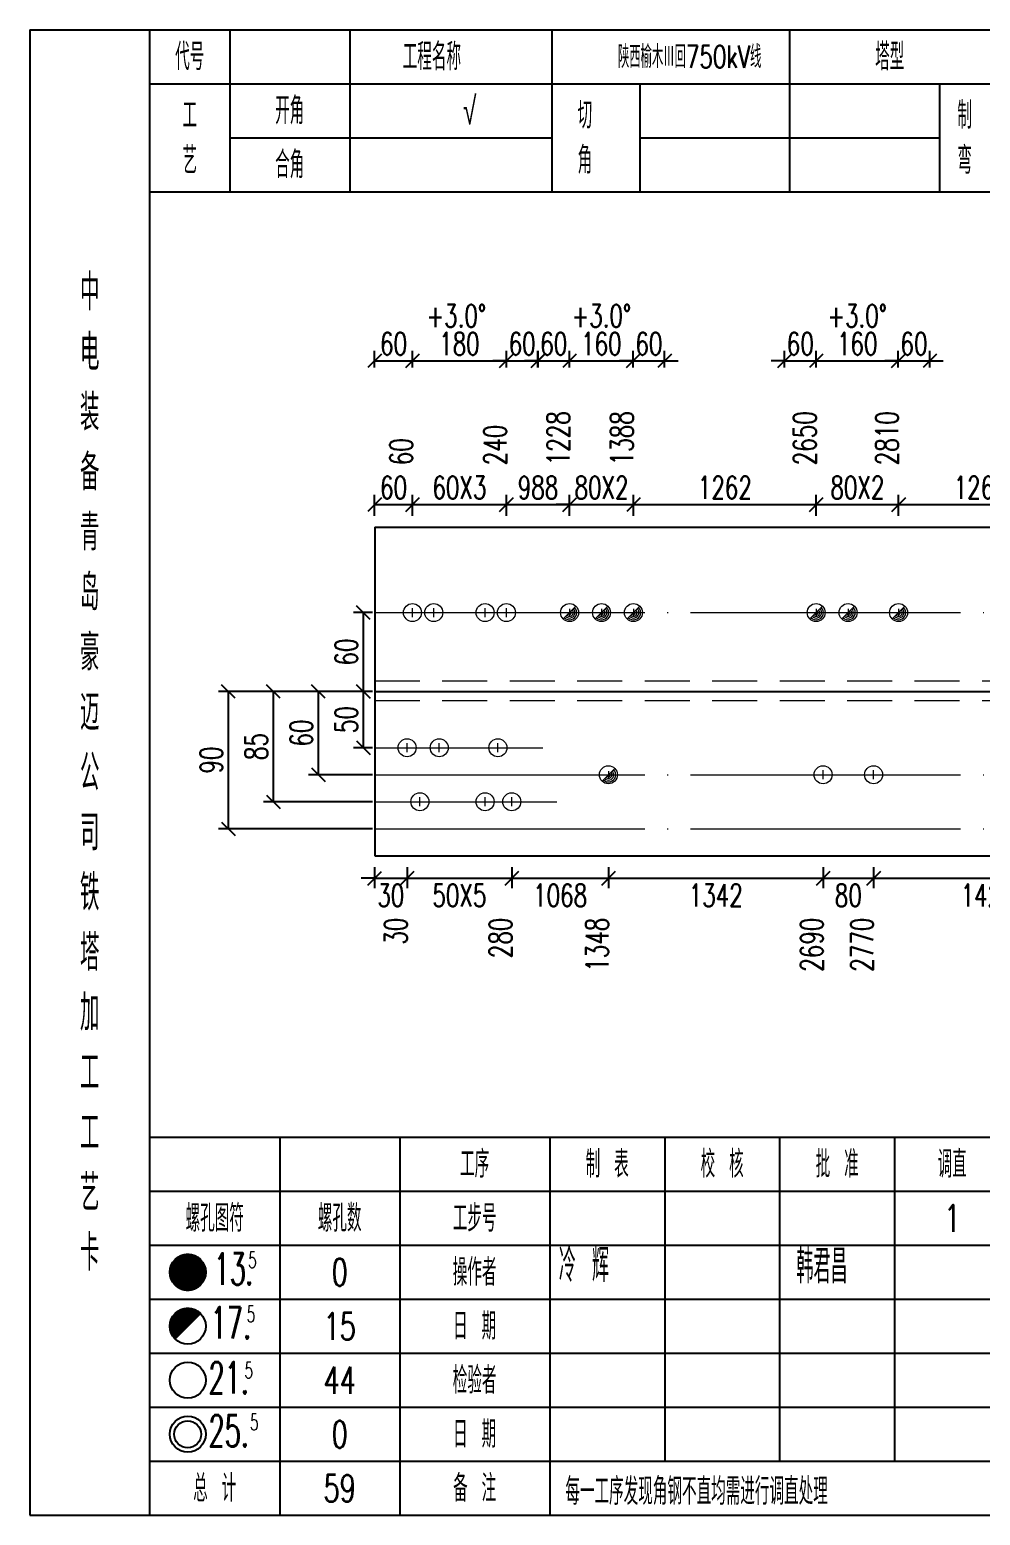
# Model space of a CAD drawing. Header units: millimetres. Extents: x 0 to 40475, y -464 to 165.
# Drawn here: x 0 to 105.6, y 0 to 165 of the extents above; entities that cross this region are included whole.
import ezdxf
from ezdxf.enums import TextEntityAlignment as Align

# ---------------------------------------------------------------- set-up
doc = ezdxf.new("R2010")
doc.units = ezdxf.units.MM
doc.header["$LTSCALE"] = 20
doc.header["$PDMODE"] = 1
doc.linetypes.add('DASHDOT2X', pattern=[1.75, 1.5, -0.125, 0, -0.125])
doc.linetypes.add('HIDDEN', pattern=[0.375, 0.25, -0.125])
for name, color, linetype, lineweight in [('1', 7, 'Continuous', 25), ('11', 3, 'Continuous', 13), ('2', 1, 'HIDDEN', 13), ('5', 1, 'Continuous', 13), ('7', 2, 'DASHDOT2X', 13)]:
    doc.layers.add(name, color=color, linetype=linetype, lineweight=lineweight)
doc.layers.add('OUTLINE', color=7, linetype='Continuous')
doc.styles.get("Standard").update_dxf_attribs({"font": 'simplex', "width": 0.7, "bigfont": 'gbhzfs.shx'})
doc.styles.add('SYMBOL_TXT', font='txt.shx', dxfattribs={"width": 0.6})
doc.styles.add('TITLE_TEXT', font='simplex.shx', dxfattribs={"width": 0.75, "height": 3, "bigfont": 'gbhzfs.shx'})
doc.styles.add('TITLE_TXT', font='simplex.shx', dxfattribs={"width": 0.75, "height": 2.5, "bigfont": 'gbhzfs.shx'})
doc.dimstyles.new('dimStyle4', dxfattribs={"dimtxt": 2.2, "dimasz": 1.5, "dimexe": 1.1, "dimexo": 0, "dimgap": 0.65, "dimtad": 2, "dimzin": 0, "dimdsep": 46, "dimtxsty": 'standard', "dimblk": 'OBLIQUE', "dimblk1": 'OBLIQUE', "dimblk2": 'OBLIQUE', "dimcen": 0.09, "dimadec": 0, "dimazin": 0, "dimtfac": 1, "dimtdec": 1, "dimtix": 1, "dimtmove": 2, "dimatfit": 3, "dimfxl": 0, "dimtolj": 1, "dimtzin": 0, "dimarcsym": 0})
doc.dimstyles.get("Standard").update_dxf_attribs({"dimtxt": 2.2, "dimasz": 1.5, "dimexe": 1.1, "dimexo": 0, "dimgap": 0.65, "dimtad": 1, "dimzin": 0, "dimdsep": 46, "dimtxsty": 'standard', "dimblk": 'OBLIQUE', "dimblk1": 'OBLIQUE', "dimblk2": 'OBLIQUE', "dimcen": 0.09, "dimadec": 0, "dimazin": 0, "dimtfac": 1, "dimtdec": 1, "dimtix": 1, "dimtmove": 2, "dimatfit": 3, "dimfxl": 0, "dimtolj": 1, "dimtzin": 0, "dimarcsym": 0})

# ---------------------------------------------------------------- blocks, each defined once
blk = doc.blocks.new('JgCard')
h = blk.add_hatch()
h.set_pattern_fill('LINE', color=256, scale=0.1, style=0)
h.set_pattern_definition([(0, (17.555556, 27), (0, 0.0125), [])])
edge = h.paths.add_edge_path()
edge.add_ellipse((17.56, 27), major_axis=(1.41, 1.41), ratio=1, start_angle=135, end_angle=315)
edge.add_ellipse((17.56, 27), major_axis=(1.41, 1.41), ratio=1, start_angle=315, end_angle=495)
h = blk.add_hatch()
h.set_pattern_fill('LINE', color=256, scale=0.1, style=0)
h.set_pattern_definition([(0, (17.555556, 21), (0, 0.0125), [])])
edge = h.paths.add_edge_path()
edge.add_ellipse((17.56, 21), major_axis=(1.41, 1.41), ratio=1, start_angle=0, end_angle=135)
edge.add_ellipse((17.56, 21), major_axis=(-1.41, 1.41), ratio=1, start_angle=45, end_angle=90)
edge.add_line((16.14, 19.59), (18.97, 22.41))
for p, q in [((0, 165), (250, 165)), ((0, 165), (0, 0)), ((13.33, 165), (13.33, 0)), ((22.22, 165), (22.22, 147)), ((35.56, 165), (35.56, 147)), ((58.02, 165), (58.02, 147)), ((84.44, 165), (84.44, 147)), ((13.33, 159), (250, 159)), ((67.78, 159), (67.78, 147)), ((101.11, 159), (101.11, 147)), ((22.22, 153), (58.02, 153)), ((67.78, 153), (101.11, 153)), ((13.33, 147), (250, 147)), ((13.33, 42), (250, 42)), ((27.78, 42), (27.78, 0)), ((41.11, 42), (41.11, 0)), ((57.78, 42), (57.78, 0)), ((70.56, 42), (70.56, 6)), ((83.33, 42), (83.33, 6)), ((96.11, 42), (96.11, 6)), ((13.33, 36), (250, 36)), ((13.33, 36), (250, 36)), ((13.33, 36), (13.33, 0)), ((13.33, 36), (250, 36)), ((13.33, 30), (250, 30)), ((13.33, 24), (250, 24)), ((13.33, 18), (250, 18)), ((13.33, 12), (250, 12)), ((13.33, 6), (250, 6)), ((0, 0), (250, 0)), ((13.33, 0), (250, 0))]:
    blk.add_line(p, q)
for centre, radius in [((17.56, 27), 2), ((17.56, 21), 2), ((17.56, 15), 2), ((17.56, 9), 2), ((17.56, 9), 1.5)]:
    blk.add_circle(centre, radius)
for s, height, style, width, p in [('13', 3.5, 'SYMBOL_TXT', 0.6, (20.44, 25.61)), ('5', 1.8, 'SYMBOL_TXT', 0.6, (24.29, 27.46)), ('.', 3.5, 'SYMBOL_TXT', 0.6, (23.94, 25.61)), ('17.', 3.5, 'SYMBOL_TXT', 0.6, (20.11, 19.63)), ('5', 1.8, 'SYMBOL_TXT', 0.6, (24.12, 21.45)), ('21.', 3.5, 'SYMBOL_TXT', 0.6, (19.87, 13.51)), ('5', 1.8, 'SYMBOL_TXT', 0.6, (23.88, 15.21)), ('25.', 3.5, 'SYMBOL_TXT', 0.6, (19.87, 7.63)), ('5', 1.8, 'SYMBOL_TXT', 0.6, (24.48, 9.45)), ('每一工序发现角钢不直均需进行调直处理', 3, 'TITLE_TEXT', 0.75, (59.52, 1.16))]:
    blk.add_text(s, height=height, dxfattribs=dict(style=style, width=width)).set_placement(p)
at = {"attachment_point": 5, "style": 'TITLE_TEXT'}
for s, insert, char_height, width in [('代号', (17.78, 162), 3, 8.8889), ('工程名称', (44.69, 162), 3, 26.6667), ('塔型', (95.56, 162), 3, 22.2222), ('工\\P艺', (17.78, 153), 3, 8.8889), ('开角', (28.89, 156), 3, 13.3333), ('切\\P角', (61.69, 153), 3, 5.5556), ('制\\P弯', (103.89, 153), 3, 5.5556), ('中   \\P电    \\P装    ^J备\\P青\\P岛\\P豪\\P迈\\P公\\P司\\P铁\\P塔\\P加\\P工\\P工\\P艺\\P卡', (6.67, 82.5), 4, 13.3333), ('工序', (49.44, 39), 3, 16.6667), ('制 表', (64.17, 39), 3, 12.7778), ('调直', (102.5, 39), 3, 12.7778), ('工步号', (49.44, 33), 3, 16.6667), ('1', (102.5, 33), 3, 12.7778), ('操作者', (49.44, 27), 3, 16.6667), ('日 期', (49.44, 21), 3, 16.6667), ('检验者', (49.44, 15), 3, 16.6667), ('日 期', (49.44, 9), 3, 16.6667), ('总 计', (20.56, 3), 3, 14.4444), ('备 注', (49.44, 3), 3, 16.6667)]:
    blk.add_mtext(s, dxfattribs=dict(at, insert=insert, char_height=char_height, width=width))
at = {"layer": 'OUTLINE', "char_height": 3, "attachment_point": 5, "style": 'TITLE_TXT'}
for s, insert, width in [('合角', (28.89, 150), 13.3333), ('校 核', (76.94, 39), 10.5556), ('批 准', (89.72, 39), 13.3334), ('螺孔图符', (20.56, 33), 14.4444), ('螺孔数', (34.44, 33), 13.3333)]:
    blk.add_mtext(s, dxfattribs=dict(at, insert=insert, width=width))
at = {"layer": 'OUTLINE', "char_height": 3.75, "attachment_point": 1}
for s, insert, width in [('冷 辉', (58.79, 29.66), 12.7778), ('韩君昌', (85.2, 29.52), 19.1667)]:
    blk.add_mtext(s, dxfattribs=dict(at, insert=insert, width=width))
blk = doc.blocks.new('M20')
for p, q in [((-0.5, 0), (0.5, 0)), ((0, -0.5), (0, 0.5))]:
    blk.add_line(p, q)
blk.add_circle((0, 0), 1)
blk = doc.blocks.new('M16')
for p, q in [((-0.71, -0.71), (0.71, 0.71)), ((-0.4, 0), (0.4, 0)), ((0, 0.4), (0, -0.4))]:
    blk.add_line(p, q)
blk.add_circle((0, 0), 1)
for radius in [0.8, 0.6, 0.4, 0.2]:
    blk.add_arc((0, 0), radius, 225, 45)
blk = doc.blocks.new('_Oblique')
at = {"color": 0, "linetype": 'ByBlock', "lineweight": -2}
blk.add_line((-0.5, -0.5), (0.5, 0.5), dxfattribs=at)
blk = doc.blocks.new('*D5')
at = {"layer": '11', "color": 0, "lineweight": -2}
for p, q in [((38.33, 72), (38.33, 69.65)), ((41.93, 72), (41.93, 69.65)), ((38.33, 70.75), (36.83, 70.75)), ((38.33, 70.75), (41.93, 70.75)), ((41.93, 70.75), (43.43, 70.75))]:
    blk.add_line(p, q, dxfattribs=at)
at = {"layer": 'Defpoints', "color": 0}
for p in [(38.33, 72), (41.93, 72), (41.93, 70.75)]:
    blk.add_point(p, dxfattribs=at)
at = {"layer": '11', "color": 0, "lineweight": -2, "xscale": 1.5, "yscale": 1.5, "zscale": 1.5}
blk.add_blockref('_Oblique', (38.33, 70.75), dxfattribs=at)
at = {"layer": '11', "color": 0, "lineweight": -2, "xscale": 1.5, "yscale": 1.5, "zscale": 1.5, "rotation": 180}
blk.add_blockref('_Oblique', (41.93, 70.75), dxfattribs=at)
at = {"layer": '11', "color": 0, "insert": (40.13, 68.85), "char_height": 2.5, "attachment_point": 5}
blk.add_mtext('\\A1;30', dxfattribs=at)
blk = doc.blocks.new('*D6')
at = {"layer": '11', "color": 0, "lineweight": -2}
for p, q in [((41.93, 72), (41.93, 69.65)), ((53.57, 72), (53.57, 69.65)), ((41.93, 70.75), (53.57, 70.75))]:
    blk.add_line(p, q, dxfattribs=at)
at = {"layer": 'Defpoints', "color": 0}
for p in [(41.93, 72), (53.57, 72), (53.57, 70.75)]:
    blk.add_point(p, dxfattribs=at)
at = {"layer": '11', "color": 0, "lineweight": -2, "xscale": 1.5, "yscale": 1.5, "zscale": 1.5, "rotation": 180}
blk.add_blockref('_Oblique', (41.93, 70.75), dxfattribs=at)
at = {"layer": '11', "color": 0, "lineweight": -2, "xscale": 1.5, "yscale": 1.5, "zscale": 1.5}
blk.add_blockref('_Oblique', (53.57, 70.75), dxfattribs=at)
at = {"layer": '11', "color": 0, "insert": (47.75, 68.85), "char_height": 2.5, "attachment_point": 5}
blk.add_mtext('\\A1;50X5', dxfattribs=at)
blk = doc.blocks.new('*D7')
at = {"layer": '11', "color": 0, "lineweight": -2}
for p, q in [((53.57, 72), (53.57, 69.65)), ((64.31, 72), (64.31, 69.65)), ((53.57, 70.75), (64.31, 70.75))]:
    blk.add_line(p, q, dxfattribs=at)
at = {"layer": 'Defpoints', "color": 0}
for p in [(53.57, 72), (64.31, 72), (64.31, 70.75)]:
    blk.add_point(p, dxfattribs=at)
at = {"layer": '11', "color": 0, "lineweight": -2, "xscale": 1.5, "yscale": 1.5, "zscale": 1.5, "rotation": 180}
blk.add_blockref('_Oblique', (53.57, 70.75), dxfattribs=at)
at = {"layer": '11', "color": 0, "lineweight": -2, "xscale": 1.5, "yscale": 1.5, "zscale": 1.5}
blk.add_blockref('_Oblique', (64.31, 70.75), dxfattribs=at)
at = {"layer": '11', "color": 0, "insert": (58.94, 68.85), "char_height": 2.5, "attachment_point": 5}
blk.add_mtext('\\A1;1068', dxfattribs=at)
blk = doc.blocks.new('*D8')
at = {"layer": '11', "color": 0, "lineweight": -2}
for p, q in [((64.31, 72), (64.31, 69.65)), ((88.16, 72), (88.16, 69.65)), ((64.31, 70.75), (88.16, 70.75))]:
    blk.add_line(p, q, dxfattribs=at)
at = {"layer": 'Defpoints', "color": 0}
for p in [(64.31, 72), (88.16, 72), (88.16, 70.75)]:
    blk.add_point(p, dxfattribs=at)
at = {"layer": '11', "color": 0, "lineweight": -2, "xscale": 1.5, "yscale": 1.5, "zscale": 1.5, "rotation": 180}
blk.add_blockref('_Oblique', (64.31, 70.75), dxfattribs=at)
at = {"layer": '11', "color": 0, "lineweight": -2, "xscale": 1.5, "yscale": 1.5, "zscale": 1.5}
blk.add_blockref('_Oblique', (88.16, 70.75), dxfattribs=at)
at = {"layer": '11', "color": 0, "insert": (76.23, 68.85), "char_height": 2.5, "attachment_point": 5}
blk.add_mtext('\\A1;1342', dxfattribs=at)
blk = doc.blocks.new('*D9')
at = {"layer": '11', "color": 0, "lineweight": -2}
for p, q in [((88.16, 72), (88.16, 69.65)), ((93.77, 72), (93.77, 69.65)), ((88.16, 70.75), (93.77, 70.75))]:
    blk.add_line(p, q, dxfattribs=at)
at = {"layer": 'Defpoints', "color": 0}
for p in [(88.16, 72), (93.77, 72), (93.77, 70.75)]:
    blk.add_point(p, dxfattribs=at)
at = {"layer": '11', "color": 0, "lineweight": -2, "xscale": 1.5, "yscale": 1.5, "zscale": 1.5, "rotation": 180}
blk.add_blockref('_Oblique', (88.16, 70.75), dxfattribs=at)
at = {"layer": '11', "color": 0, "lineweight": -2, "xscale": 1.5, "yscale": 1.5, "zscale": 1.5}
blk.add_blockref('_Oblique', (93.77, 70.75), dxfattribs=at)
at = {"layer": '11', "color": 0, "insert": (90.96, 68.85), "char_height": 2.5, "attachment_point": 5}
blk.add_mtext('\\A1;80', dxfattribs=at)
blk = doc.blocks.new('*D10')
at = {"layer": '11', "color": 0, "lineweight": -2}
for p, q in [((93.77, 72), (93.77, 69.65)), ((119.11, 72), (119.11, 69.65)), ((93.77, 70.75), (119.11, 70.75))]:
    blk.add_line(p, q, dxfattribs=at)
at = {"layer": 'Defpoints', "color": 0}
for p in [(93.77, 72), (119.11, 72), (119.11, 70.75)]:
    blk.add_point(p, dxfattribs=at)
at = {"layer": '11', "color": 0, "lineweight": -2, "xscale": 1.5, "yscale": 1.5, "zscale": 1.5, "rotation": 180}
blk.add_blockref('_Oblique', (93.77, 70.75), dxfattribs=at)
at = {"layer": '11', "color": 0, "lineweight": -2, "xscale": 1.5, "yscale": 1.5, "zscale": 1.5}
blk.add_blockref('_Oblique', (119.11, 70.75), dxfattribs=at)
at = {"layer": '11', "color": 0, "insert": (106.44, 68.85), "char_height": 2.5, "attachment_point": 5}
blk.add_mtext('\\A1;1422', dxfattribs=at)
blk = doc.blocks.new('*D21')
at = {"layer": '11', "color": 0, "lineweight": -2}
for p, q in [((38.33, 111), (38.33, 113.35)), ((38.33, 112.25), (42.53, 112.25)), ((42.53, 111), (42.53, 113.35))]:
    blk.add_line(p, q, dxfattribs=at)
at = {"layer": 'Defpoints', "color": 0}
for p in [(42.53, 112.25), (38.33, 111), (42.53, 111)]:
    blk.add_point(p, dxfattribs=at)
at = {"layer": '11', "color": 0, "lineweight": -2, "xscale": 1.5, "yscale": 1.5, "zscale": 1.5, "rotation": 180}
blk.add_blockref('_Oblique', (38.33, 112.25), dxfattribs=at)
at = {"layer": '11', "color": 0, "lineweight": -2, "xscale": 1.5, "yscale": 1.5, "zscale": 1.5}
blk.add_blockref('_Oblique', (42.53, 112.25), dxfattribs=at)
at = {"layer": '11', "color": 0, "insert": (40.43, 114.15), "char_height": 2.5, "attachment_point": 5}
blk.add_mtext('\\A1;60', dxfattribs=at)
blk = doc.blocks.new('*D22')
at = {"layer": '11', "color": 0, "lineweight": -2}
for p, q in [((42.53, 111), (42.53, 113.35)), ((42.53, 112.25), (52.97, 112.25)), ((52.97, 111), (52.97, 113.35))]:
    blk.add_line(p, q, dxfattribs=at)
at = {"layer": 'Defpoints', "color": 0}
for p in [(52.97, 112.25), (42.53, 111), (52.97, 111)]:
    blk.add_point(p, dxfattribs=at)
at = {"layer": '11', "color": 0, "lineweight": -2, "xscale": 1.5, "yscale": 1.5, "zscale": 1.5, "rotation": 180}
blk.add_blockref('_Oblique', (42.53, 112.25), dxfattribs=at)
at = {"layer": '11', "color": 0, "lineweight": -2, "xscale": 1.5, "yscale": 1.5, "zscale": 1.5}
blk.add_blockref('_Oblique', (52.97, 112.25), dxfattribs=at)
at = {"layer": '11', "color": 0, "insert": (47.75, 114.15), "char_height": 2.5, "attachment_point": 5}
blk.add_mtext('\\A1;60X3', dxfattribs=at)
blk = doc.blocks.new('*D23')
at = {"layer": '11', "color": 0, "lineweight": -2}
for p, q in [((52.97, 111), (52.97, 113.35)), ((52.97, 112.25), (59.99, 112.25)), ((59.99, 111), (59.99, 113.35))]:
    blk.add_line(p, q, dxfattribs=at)
at = {"layer": 'Defpoints', "color": 0}
for p in [(59.99, 112.25), (52.97, 111), (59.99, 111)]:
    blk.add_point(p, dxfattribs=at)
at = {"layer": '11', "color": 0, "lineweight": -2, "xscale": 1.5, "yscale": 1.5, "zscale": 1.5, "rotation": 180}
blk.add_blockref('_Oblique', (52.97, 112.25), dxfattribs=at)
at = {"layer": '11', "color": 0, "lineweight": -2, "xscale": 1.5, "yscale": 1.5, "zscale": 1.5}
blk.add_blockref('_Oblique', (59.99, 112.25), dxfattribs=at)
at = {"layer": '11', "color": 0, "insert": (56.48, 114.15), "char_height": 2.5, "attachment_point": 5}
blk.add_mtext('\\A1;988', dxfattribs=at)
blk = doc.blocks.new('*D24')
at = {"layer": '11', "color": 0, "lineweight": -2}
for p, q in [((59.99, 112.25), (58.49, 112.25)), ((59.99, 111), (59.99, 113.35)), ((59.99, 112.25), (67.09, 112.25)), ((67.09, 111), (67.09, 113.35)), ((67.09, 112.25), (68.59, 112.25))]:
    blk.add_line(p, q, dxfattribs=at)
at = {"layer": 'Defpoints', "color": 0}
for p in [(67.09, 112.25), (59.99, 111), (67.09, 111)]:
    blk.add_point(p, dxfattribs=at)
at = {"layer": '11', "color": 0, "lineweight": -2, "xscale": 1.5, "yscale": 1.5, "zscale": 1.5}
blk.add_blockref('_Oblique', (59.99, 112.25), dxfattribs=at)
at = {"layer": '11', "color": 0, "lineweight": -2, "xscale": 1.5, "yscale": 1.5, "zscale": 1.5, "rotation": 180}
blk.add_blockref('_Oblique', (67.09, 112.25), dxfattribs=at)
at = {"layer": '11', "color": 0, "insert": (63.54, 114.15), "char_height": 2.5, "attachment_point": 5}
blk.add_mtext('\\A1;80X2', dxfattribs=at)
blk = doc.blocks.new('*D25')
at = {"layer": '11', "color": 0, "lineweight": -2}
for p, q in [((67.09, 111), (67.09, 113.35)), ((67.09, 112.25), (87.39, 112.25)), ((87.39, 111), (87.39, 113.35))]:
    blk.add_line(p, q, dxfattribs=at)
at = {"layer": 'Defpoints', "color": 0}
for p in [(87.39, 112.25), (67.09, 111), (87.39, 111)]:
    blk.add_point(p, dxfattribs=at)
at = {"layer": '11', "color": 0, "lineweight": -2, "xscale": 1.5, "yscale": 1.5, "zscale": 1.5, "rotation": 180}
blk.add_blockref('_Oblique', (67.09, 112.25), dxfattribs=at)
at = {"layer": '11', "color": 0, "lineweight": -2, "xscale": 1.5, "yscale": 1.5, "zscale": 1.5}
blk.add_blockref('_Oblique', (87.39, 112.25), dxfattribs=at)
at = {"layer": '11', "color": 0, "insert": (77.24, 114.15), "char_height": 2.5, "attachment_point": 5}
blk.add_mtext('\\A1;1262', dxfattribs=at)
blk = doc.blocks.new('*D26')
at = {"layer": '11', "color": 0, "lineweight": -2}
for p, q in [((87.39, 111), (87.39, 113.35)), ((87.39, 112.25), (96.55, 112.25)), ((96.55, 111), (96.55, 113.35))]:
    blk.add_line(p, q, dxfattribs=at)
at = {"layer": 'Defpoints', "color": 0}
for p in [(96.55, 112.25), (87.39, 111), (96.55, 111)]:
    blk.add_point(p, dxfattribs=at)
at = {"layer": '11', "color": 0, "lineweight": -2, "xscale": 1.5, "yscale": 1.5, "zscale": 1.5, "rotation": 180}
blk.add_blockref('_Oblique', (87.39, 112.25), dxfattribs=at)
at = {"layer": '11', "color": 0, "lineweight": -2, "xscale": 1.5, "yscale": 1.5, "zscale": 1.5}
blk.add_blockref('_Oblique', (96.55, 112.25), dxfattribs=at)
at = {"layer": '11', "color": 0, "insert": (91.97, 114.15), "char_height": 2.5, "attachment_point": 5}
blk.add_mtext('\\A1;80X2', dxfattribs=at)
blk = doc.blocks.new('*D27')
at = {"layer": '11', "color": 0, "lineweight": -2}
for p, q in [((96.55, 111), (96.55, 113.35)), ((96.55, 112.25), (114.79, 112.25)), ((114.79, 111), (114.79, 113.35))]:
    blk.add_line(p, q, dxfattribs=at)
at = {"layer": 'Defpoints', "color": 0}
for p in [(114.79, 112.25), (96.55, 111), (114.79, 111)]:
    blk.add_point(p, dxfattribs=at)
at = {"layer": '11', "color": 0, "lineweight": -2, "xscale": 1.5, "yscale": 1.5, "zscale": 1.5, "rotation": 180}
blk.add_blockref('_Oblique', (96.55, 112.25), dxfattribs=at)
at = {"layer": '11', "color": 0, "lineweight": -2, "xscale": 1.5, "yscale": 1.5, "zscale": 1.5}
blk.add_blockref('_Oblique', (114.79, 112.25), dxfattribs=at)
at = {"layer": '11', "color": 0, "insert": (105.67, 114.15), "char_height": 2.5, "attachment_point": 5}
blk.add_mtext('\\A1;1262', dxfattribs=at)
blk = doc.blocks.new('*D41')
at = {"layer": '1', "color": 0, "lineweight": -2}
for p, q in [((38.08, 91.5), (35.98, 91.5)), ((37.08, 85.25), (37.08, 91.5)), ((38.08, 85.25), (35.98, 85.25))]:
    blk.add_line(p, q, dxfattribs=at)
at = {"layer": 'Defpoints', "color": 0}
for p in [(37.08, 91.5), (38.08, 91.5), (38.08, 85.25)]:
    blk.add_point(p, dxfattribs=at)
at = {"layer": '1', "color": 0, "lineweight": -2, "xscale": 1.5, "yscale": 1.5, "zscale": 1.5}
for p, rotation in [((37.08, 91.5), 90), ((37.08, 85.25), 270)]:
    blk.add_blockref('_Oblique', p, dxfattribs=dict(at, rotation=rotation))
at = {"layer": '1', "color": 0, "insert": (35.18, 88.38), "char_height": 2.5, "attachment_point": 5, "rotation": 90}
blk.add_mtext('\\A1;50', dxfattribs=at)
blk = doc.blocks.new('*D42')
at = {"layer": '1', "color": 0, "lineweight": -2}
for p, q in [((38.08, 91.5), (30.98, 91.5)), ((32.08, 82.25), (32.08, 91.5)), ((38.08, 82.25), (30.98, 82.25))]:
    blk.add_line(p, q, dxfattribs=at)
at = {"layer": 'Defpoints', "color": 0}
for p in [(32.08, 91.5), (38.08, 91.5), (38.08, 82.25)]:
    blk.add_point(p, dxfattribs=at)
at = {"layer": '1', "color": 0, "lineweight": -2, "xscale": 1.5, "yscale": 1.5, "zscale": 1.5}
for p, rotation in [((32.08, 91.5), 90), ((32.08, 82.25), 270)]:
    blk.add_blockref('_Oblique', p, dxfattribs=dict(at, rotation=rotation))
at = {"layer": '1', "color": 0, "insert": (30.18, 86.88), "char_height": 2.5, "attachment_point": 5, "rotation": 90}
blk.add_mtext('\\A1;60', dxfattribs=at)
blk = doc.blocks.new('*D43')
at = {"layer": '1', "color": 0, "lineweight": -2}
for p, q in [((38.08, 91.5), (25.98, 91.5)), ((27.08, 79.25), (27.08, 91.5)), ((38.08, 79.25), (25.98, 79.25))]:
    blk.add_line(p, q, dxfattribs=at)
at = {"layer": 'Defpoints', "color": 0}
for p in [(27.08, 91.5), (38.08, 91.5), (38.08, 79.25)]:
    blk.add_point(p, dxfattribs=at)
at = {"layer": '1', "color": 0, "lineweight": -2, "xscale": 1.5, "yscale": 1.5, "zscale": 1.5}
for p, rotation in [((27.08, 91.5), 90), ((27.08, 79.25), 270)]:
    blk.add_blockref('_Oblique', p, dxfattribs=dict(at, rotation=rotation))
at = {"layer": '1', "color": 0, "insert": (25.18, 85.38), "char_height": 2.5, "attachment_point": 5, "rotation": 90}
blk.add_mtext('\\A1;85', dxfattribs=at)
blk = doc.blocks.new('*D44')
at = {"layer": '1', "color": 0, "lineweight": -2}
for p, q in [((38.08, 91.5), (20.98, 91.5)), ((22.08, 76.25), (22.08, 91.5)), ((38.08, 76.25), (20.98, 76.25))]:
    blk.add_line(p, q, dxfattribs=at)
at = {"layer": 'Defpoints', "color": 0}
for p in [(22.08, 91.5), (38.08, 91.5), (38.08, 76.25)]:
    blk.add_point(p, dxfattribs=at)
at = {"layer": '1', "color": 0, "lineweight": -2, "xscale": 1.5, "yscale": 1.5, "zscale": 1.5}
for p, rotation in [((22.08, 91.5), 90), ((22.08, 76.25), 270)]:
    blk.add_blockref('_Oblique', p, dxfattribs=dict(at, rotation=rotation))
at = {"layer": '1', "color": 0, "insert": (20.18, 83.88), "char_height": 2.5, "attachment_point": 5, "rotation": 90}
blk.add_mtext('\\A1;90', dxfattribs=at)
blk = doc.blocks.new('*D45')
at = {"layer": '1', "color": 0, "lineweight": -2}
for p, q in [((38.08, 100.26), (35.98, 100.26)), ((37.08, 91.5), (37.08, 100.26)), ((38.08, 91.5), (35.98, 91.5))]:
    blk.add_line(p, q, dxfattribs=at)
at = {"layer": 'Defpoints', "color": 0}
for p in [(37.08, 100.26), (38.08, 100.26), (38.08, 91.5)]:
    blk.add_point(p, dxfattribs=at)
at = {"layer": '1', "color": 0, "lineweight": -2, "xscale": 1.5, "yscale": 1.5, "zscale": 1.5}
for p, rotation in [((37.08, 100.26), 90), ((37.08, 91.5), 270)]:
    blk.add_blockref('_Oblique', p, dxfattribs=dict(at, rotation=rotation))
at = {"layer": '1', "color": 0, "insert": (35.18, 95.88), "char_height": 2.5, "attachment_point": 5, "rotation": 90}
blk.add_mtext('\\A1;60', dxfattribs=at)
blk = doc.blocks.new('*D46')
at = {"layer": '1', "color": 0, "lineweight": -2}
for p, q in [((38.33, 127.47), (38.33, 129.32)), ((42.53, 127.47), (42.53, 129.32)), ((38.33, 128.22), (42.53, 128.22))]:
    blk.add_line(p, q, dxfattribs=at)
at = {"layer": 'Defpoints', "color": 0}
for p in [(38.33, 127.47), (42.53, 128.22), (42.53, 127.47)]:
    blk.add_point(p, dxfattribs=at)
at = {"layer": '1', "color": 0, "lineweight": -2, "xscale": 1.5, "yscale": 1.5, "zscale": 1.5, "rotation": 180}
blk.add_blockref('_Oblique', (38.33, 128.22), dxfattribs=at)
at = {"layer": '1', "color": 0, "lineweight": -2, "xscale": 1.5, "yscale": 1.5, "zscale": 1.5}
blk.add_blockref('_Oblique', (42.53, 128.22), dxfattribs=at)
at = {"layer": '1', "color": 0, "insert": (40.43, 130.12), "char_height": 2.5, "attachment_point": 5}
blk.add_mtext('\\A1;60', dxfattribs=at)
blk = doc.blocks.new('*D47')
at = {"layer": '1', "color": 0, "lineweight": -2}
for p, q in [((42.53, 127.47), (42.53, 129.32)), ((52.97, 127.47), (52.97, 129.32)), ((42.53, 128.22), (52.97, 128.22))]:
    blk.add_line(p, q, dxfattribs=at)
at = {"layer": 'Defpoints', "color": 0}
for p in [(42.53, 127.47), (52.97, 128.22), (52.97, 127.47)]:
    blk.add_point(p, dxfattribs=at)
at = {"layer": '1', "color": 0, "lineweight": -2, "xscale": 1.5, "yscale": 1.5, "zscale": 1.5, "rotation": 180}
blk.add_blockref('_Oblique', (42.53, 128.22), dxfattribs=at)
at = {"layer": '1', "color": 0, "lineweight": -2, "xscale": 1.5, "yscale": 1.5, "zscale": 1.5}
blk.add_blockref('_Oblique', (52.97, 128.22), dxfattribs=at)
at = {"layer": '1', "color": 0, "insert": (47.75, 130.12), "char_height": 2.5, "attachment_point": 5}
blk.add_mtext('\\A1;180', dxfattribs=at)
blk = doc.blocks.new('*D48')
at = {"layer": '1', "color": 0, "lineweight": -2}
for p, q in [((52.97, 127.47), (52.97, 129.32)), ((56.47, 127.47), (56.47, 129.32)), ((52.97, 128.22), (51.47, 128.22)), ((52.97, 128.22), (56.47, 128.22)), ((56.47, 128.22), (57.97, 128.22))]:
    blk.add_line(p, q, dxfattribs=at)
at = {"layer": 'Defpoints', "color": 0}
for p in [(52.97, 127.47), (56.47, 128.22), (56.47, 127.47)]:
    blk.add_point(p, dxfattribs=at)
at = {"layer": '1', "color": 0, "lineweight": -2, "xscale": 1.5, "yscale": 1.5, "zscale": 1.5}
blk.add_blockref('_Oblique', (52.97, 128.22), dxfattribs=at)
at = {"layer": '1', "color": 0, "lineweight": -2, "xscale": 1.5, "yscale": 1.5, "zscale": 1.5, "rotation": 180}
blk.add_blockref('_Oblique', (56.47, 128.22), dxfattribs=at)
at = {"layer": '1', "color": 0, "insert": (54.72, 130.12), "char_height": 2.5, "attachment_point": 5}
blk.add_mtext('\\A1;60', dxfattribs=at)
blk = doc.blocks.new('*D49')
at = {"layer": '1', "color": 0, "lineweight": -2}
for p, q in [((56.48, 127.47), (56.48, 129.32)), ((59.98, 127.47), (59.98, 129.32)), ((56.48, 128.22), (54.98, 128.22)), ((56.48, 128.22), (59.98, 128.22)), ((59.98, 128.22), (61.48, 128.22))]:
    blk.add_line(p, q, dxfattribs=at)
at = {"layer": 'Defpoints', "color": 0}
for p in [(56.48, 127.47), (59.98, 128.22), (59.98, 127.47)]:
    blk.add_point(p, dxfattribs=at)
at = {"layer": '1', "color": 0, "lineweight": -2, "xscale": 1.5, "yscale": 1.5, "zscale": 1.5}
blk.add_blockref('_Oblique', (56.48, 128.22), dxfattribs=at)
at = {"layer": '1', "color": 0, "lineweight": -2, "xscale": 1.5, "yscale": 1.5, "zscale": 1.5, "rotation": 180}
blk.add_blockref('_Oblique', (59.98, 128.22), dxfattribs=at)
at = {"layer": '1', "color": 0, "insert": (58.23, 130.12), "char_height": 2.5, "attachment_point": 5}
blk.add_mtext('\\A1;60', dxfattribs=at)
blk = doc.blocks.new('*D50')
at = {"layer": '1', "color": 0, "lineweight": -2}
for p, q in [((59.98, 127.47), (59.98, 129.32)), ((67.05, 127.47), (67.05, 129.32)), ((59.98, 128.22), (67.05, 128.22))]:
    blk.add_line(p, q, dxfattribs=at)
at = {"layer": 'Defpoints', "color": 0}
for p in [(59.98, 127.47), (67.05, 128.22), (67.05, 127.47)]:
    blk.add_point(p, dxfattribs=at)
at = {"layer": '1', "color": 0, "lineweight": -2, "xscale": 1.5, "yscale": 1.5, "zscale": 1.5, "rotation": 180}
blk.add_blockref('_Oblique', (59.98, 128.22), dxfattribs=at)
at = {"layer": '1', "color": 0, "lineweight": -2, "xscale": 1.5, "yscale": 1.5, "zscale": 1.5}
blk.add_blockref('_Oblique', (67.05, 128.22), dxfattribs=at)
at = {"layer": '1', "color": 0, "insert": (63.52, 130.12), "char_height": 2.5, "attachment_point": 5}
blk.add_mtext('\\A1;160', dxfattribs=at)
blk = doc.blocks.new('*D51')
at = {"layer": '1', "color": 0, "lineweight": -2}
for p, q in [((67.05, 127.47), (67.05, 129.32)), ((70.55, 127.47), (70.55, 129.32)), ((67.05, 128.22), (65.55, 128.22)), ((67.05, 128.22), (70.55, 128.22)), ((70.55, 128.22), (72.05, 128.22))]:
    blk.add_line(p, q, dxfattribs=at)
at = {"layer": 'Defpoints', "color": 0}
for p in [(67.05, 127.47), (70.55, 128.22), (70.55, 127.47)]:
    blk.add_point(p, dxfattribs=at)
at = {"layer": '1', "color": 0, "lineweight": -2, "xscale": 1.5, "yscale": 1.5, "zscale": 1.5}
blk.add_blockref('_Oblique', (67.05, 128.22), dxfattribs=at)
at = {"layer": '1', "color": 0, "lineweight": -2, "xscale": 1.5, "yscale": 1.5, "zscale": 1.5, "rotation": 180}
blk.add_blockref('_Oblique', (70.55, 128.22), dxfattribs=at)
at = {"layer": '1', "color": 0, "insert": (68.8, 130.12), "char_height": 2.5, "attachment_point": 5}
blk.add_mtext('\\A1;60', dxfattribs=at)
blk = doc.blocks.new('*D52')
at = {"layer": '1', "color": 0, "lineweight": -2}
for p, q in [((83.88, 127.47), (83.88, 129.32)), ((87.38, 127.47), (87.38, 129.32)), ((83.88, 128.22), (82.38, 128.22)), ((83.88, 128.22), (87.38, 128.22)), ((87.38, 128.22), (88.88, 128.22))]:
    blk.add_line(p, q, dxfattribs=at)
at = {"layer": 'Defpoints', "color": 0}
for p in [(83.88, 127.47), (87.38, 128.22), (87.38, 127.47)]:
    blk.add_point(p, dxfattribs=at)
at = {"layer": '1', "color": 0, "lineweight": -2, "xscale": 1.5, "yscale": 1.5, "zscale": 1.5}
blk.add_blockref('_Oblique', (83.88, 128.22), dxfattribs=at)
at = {"layer": '1', "color": 0, "lineweight": -2, "xscale": 1.5, "yscale": 1.5, "zscale": 1.5, "rotation": 180}
blk.add_blockref('_Oblique', (87.38, 128.22), dxfattribs=at)
at = {"layer": '1', "color": 0, "insert": (85.63, 130.12), "char_height": 2.5, "attachment_point": 5}
blk.add_mtext('\\A1;60', dxfattribs=at)
blk = doc.blocks.new('*D53')
at = {"layer": '1', "color": 0, "lineweight": -2}
for p, q in [((87.38, 127.47), (87.38, 129.32)), ((96.51, 127.47), (96.51, 129.32)), ((87.38, 128.22), (96.51, 128.22))]:
    blk.add_line(p, q, dxfattribs=at)
at = {"layer": 'Defpoints', "color": 0}
for p in [(87.38, 127.47), (96.51, 128.22), (96.51, 127.47)]:
    blk.add_point(p, dxfattribs=at)
at = {"layer": '1', "color": 0, "lineweight": -2, "xscale": 1.5, "yscale": 1.5, "zscale": 1.5, "rotation": 180}
blk.add_blockref('_Oblique', (87.38, 128.22), dxfattribs=at)
at = {"layer": '1', "color": 0, "lineweight": -2, "xscale": 1.5, "yscale": 1.5, "zscale": 1.5}
blk.add_blockref('_Oblique', (96.51, 128.22), dxfattribs=at)
at = {"layer": '1', "color": 0, "insert": (91.95, 130.12), "char_height": 2.5, "attachment_point": 5}
blk.add_mtext('\\A1;160', dxfattribs=at)
blk = doc.blocks.new('*D54')
at = {"layer": '1', "color": 0, "lineweight": -2}
for p, q in [((96.51, 127.47), (96.51, 129.32)), ((100.01, 127.47), (100.01, 129.32)), ((96.51, 128.22), (95.01, 128.22)), ((96.51, 128.22), (100.01, 128.22)), ((100.01, 128.22), (101.51, 128.22))]:
    blk.add_line(p, q, dxfattribs=at)
at = {"layer": 'Defpoints', "color": 0}
for p in [(96.51, 127.47), (100.01, 128.22), (100.01, 127.47)]:
    blk.add_point(p, dxfattribs=at)
at = {"layer": '1', "color": 0, "lineweight": -2, "xscale": 1.5, "yscale": 1.5, "zscale": 1.5}
blk.add_blockref('_Oblique', (96.51, 128.22), dxfattribs=at)
at = {"layer": '1', "color": 0, "lineweight": -2, "xscale": 1.5, "yscale": 1.5, "zscale": 1.5, "rotation": 180}
blk.add_blockref('_Oblique', (100.01, 128.22), dxfattribs=at)
at = {"layer": '1', "color": 0, "insert": (98.26, 130.12), "char_height": 2.5, "attachment_point": 5}
blk.add_mtext('\\A1;60', dxfattribs=at)

msp = doc.modelspace()

# ---------------------------------------------------------------- linework, layer by layer
at = {"layer": '1'}
for p, q in [((38.333, 109.75), (38.333, 73.25)), ((38.333, 109.75), (245, 109.75)), ((38.333, 91.5), (245, 91.5)), ((38.333, 73.25), (245, 73.25))]:
    msp.add_line(p, q, dxfattribs=at)
at = {"layer": '2'}
for p, q in [((38.333, 92.668), (245, 92.668)), ((38.333, 90.5), (245, 90.5))]:
    msp.add_line(p, q, dxfattribs=at)
at = {"layer": '7'}
for p, q in [((38.333, 100.26), (246.5, 100.26)), ((38.333, 85.25), (57.022, 85.25)), ((38.333, 82.25), (245.9, 82.25)), ((38.333, 79.25), (58.568, 79.25)), ((38.333, 76.25), (183.333, 76.25))]:
    msp.add_line(p, q, dxfattribs=at)

# ---------------------------------------------------------------- block references
at = {"layer": '1'}
msp.add_blockref('JgCard', (0, 0), dxfattribs=at)
at = {"layer": '5'}
for name, p in [('M20', (42.533, 100.26)), ('M20', (44.9, 100.26)), ('M20', (50.602, 100.26)), ('M20', (52.968, 100.26)), ('M16', (59.987, 100.26)), ('M16', (63.537, 100.26)), ('M16', (67.087, 100.26)), ('M16', (87.387, 100.26)), ('M16', (90.937, 100.26)), ('M16', (96.545, 100.26)), ('M20', (41.933, 85.25)), ('M20', (45.5, 85.25)), ('M20', (52.022, 85.25)), ('M16', (64.307, 82.25)), ('M20', (88.158, 82.25)), ('M20', (93.766, 82.25)), ('M20', (43.353, 79.25)), ('M20', (50.602, 79.25)), ('M20', (53.568, 79.25))]:
    msp.add_blockref(name, p, dxfattribs=at)

# ---------------------------------------------------------------- texts
at = {"layer": '1', "width": 0.7}
for s, height, p in [('陕西榆木Ⅲ回750kV线', 2.5, (73.333, 162)), ('√', 3, (48.889, 156)), ('0', 3, (34.444, 27)), ('15', 3, (34.444, 21)), ('44', 3, (34.444, 15)), ('0', 3, (34.444, 9)), ('59', 3, (34.444, 3))]:
    msp.add_text(s, height=height, dxfattribs=at).set_placement(p, align=Align.MIDDLE_CENTER)
for p in [(47.401, 134.469), (63.519, 134.469), (91.946, 134.469)]:
    msp.add_text('+3.0°', height=2.5, dxfattribs=at).set_placement(p, align=Align.TOP_CENTER)
for s, p in [('1228', (59.984, 116.625)), ('1388', (67.054, 116.625)), ('2650', (87.379, 116.625)), ('2810', (96.513, 116.625)), ('240', (52.968, 116.625)), ('60', (42.533, 116.625))]:
    msp.add_text(s, height=2.5, rotation=90, dxfattribs=at).set_placement(p)
for s, p in [('30', (41.933, 66.375)), ('280', (53.568, 66.375)), ('1348', (64.299, 66.375)), ('2690', (88.149, 66.375)), ('2770', (93.733, 66.375))]:
    msp.add_text(s, height=2.5, rotation=90, dxfattribs=at).set_placement(p, align=Align.RIGHT)

# ---------------------------------------------------------------- dimensions: what is measured, and where the dimension line sits
at = {"layer": '1'}
for base, p1, p2, text, picture, middle in [((42.533, 128.219), (38.333, 127.469), (42.533, 127.469), '60', '*D46', (40.433, 130.119)), ((52.968, 128.219), (42.533, 127.469), (52.968, 127.469), '180', '*D47', (47.751, 130.119)), ((56.468, 128.219), (52.968, 127.469), (56.468, 127.469), '60', '*D48', (54.718, 130.119)), ((59.984, 128.219), (56.484, 127.469), (59.984, 127.469), '60', '*D49', (58.234, 130.119)), ((67.054, 128.219), (59.984, 127.469), (67.054, 127.469), '160', '*D50', (63.519, 130.119)), ((70.554, 128.219), (67.054, 127.469), (70.554, 127.469), '60', '*D51', (68.804, 130.119)), ((87.379, 128.219), (83.879, 127.469), (87.379, 127.469), '60', '*D52', (85.629, 130.119)), ((96.513, 128.219), (87.379, 127.469), (96.513, 127.469), '160', '*D53', (91.946, 130.119)), ((100.013, 128.219), (96.513, 127.469), (100.013, 127.469), '60', '*D54', (98.263, 130.119))]:
    dim = msp.add_linear_dim(base=base, p1=p1, p2=p2, text=text, dimstyle='standard', override={"dimtxt": 2.5}, dxfattribs=at)
    dim.commit()
    dim.dimension.update_dxf_attribs({"geometry": picture, "text_midpoint": middle})
for base, p1, p2, text, picture, middle in [((37.083, 100.26), (38.083, 91.5), (38.083, 100.26), '60', '*D45', (35.183, 95.88)), ((22.083, 91.5), (38.083, 76.25), (38.083, 91.5), '90', '*D44', (20.183, 83.875)), ((27.083, 91.5), (38.083, 79.25), (38.083, 91.5), '85', '*D43', (25.183, 85.375)), ((32.083, 91.5), (38.083, 82.25), (38.083, 91.5), '60', '*D42', (30.183, 86.875)), ((37.083, 91.5), (38.083, 85.25), (38.083, 91.5), '50', '*D41', (35.183, 88.375))]:
    dim = msp.add_linear_dim(base=base, p1=p1, p2=p2, angle=90, text=text, dimstyle='standard', override={"dimtxt": 2.5}, dxfattribs=at)
    dim.commit()
    dim.dimension.update_dxf_attribs({"geometry": picture, "text_midpoint": middle})
at = {"layer": '11'}
for base, p1, p2, text, dimstyle, picture, middle in [((42.533, 112.25), (38.333, 111), (42.533, 111), '60', 'standard', '*D21', (40.433, 114.15)), ((52.968, 112.25), (42.533, 111), (52.968, 111), '60X3', 'standard', '*D22', (47.751, 114.15)), ((59.987, 112.25), (52.968, 111), (59.987, 111), '988', 'standard', '*D23', (56.478, 114.15)), ((67.087, 112.25), (59.987, 111), (67.087, 111), '80X2', 'standard', '*D24', (63.537, 114.15)), ((87.387, 112.25), (67.087, 111), (87.387, 111), '1262', 'standard', '*D25', (77.237, 114.15)), ((96.545, 112.25), (87.387, 111), (96.545, 111), '80X2', 'standard', '*D26', (91.966, 114.15)), ((114.787, 112.25), (96.545, 111), (114.787, 111), '1262', 'standard', '*D27', (105.666, 114.15)), ((41.933, 70.75), (38.333, 72), (41.933, 72), '30', 'dimStyle4', '*D5', (40.133, 68.85)), ((53.568, 70.75), (41.933, 72), (53.568, 72), '50X5', 'dimStyle4', '*D6', (47.751, 68.85)), ((64.307, 70.75), (53.568, 72), (64.307, 72), '1068', 'dimStyle4', '*D7', (58.938, 68.85)), ((88.158, 70.75), (64.307, 72), (88.158, 72), '1342', 'dimStyle4', '*D8', (76.233, 68.85)), ((93.766, 70.75), (88.158, 72), (93.766, 72), '80', 'dimStyle4', '*D9', (90.962, 68.85)), ((119.108, 70.75), (93.766, 72), (119.108, 72), '1422', 'dimStyle4', '*D10', (106.437, 68.85))]:
    dim = msp.add_linear_dim(base=base, p1=p1, p2=p2, text=text, dimstyle=dimstyle, override={"dimtxt": 2.5}, dxfattribs=at)
    dim.commit()
    dim.dimension.update_dxf_attribs({"geometry": picture, "text_midpoint": middle})

doc.saveas('drawing.dxf')
